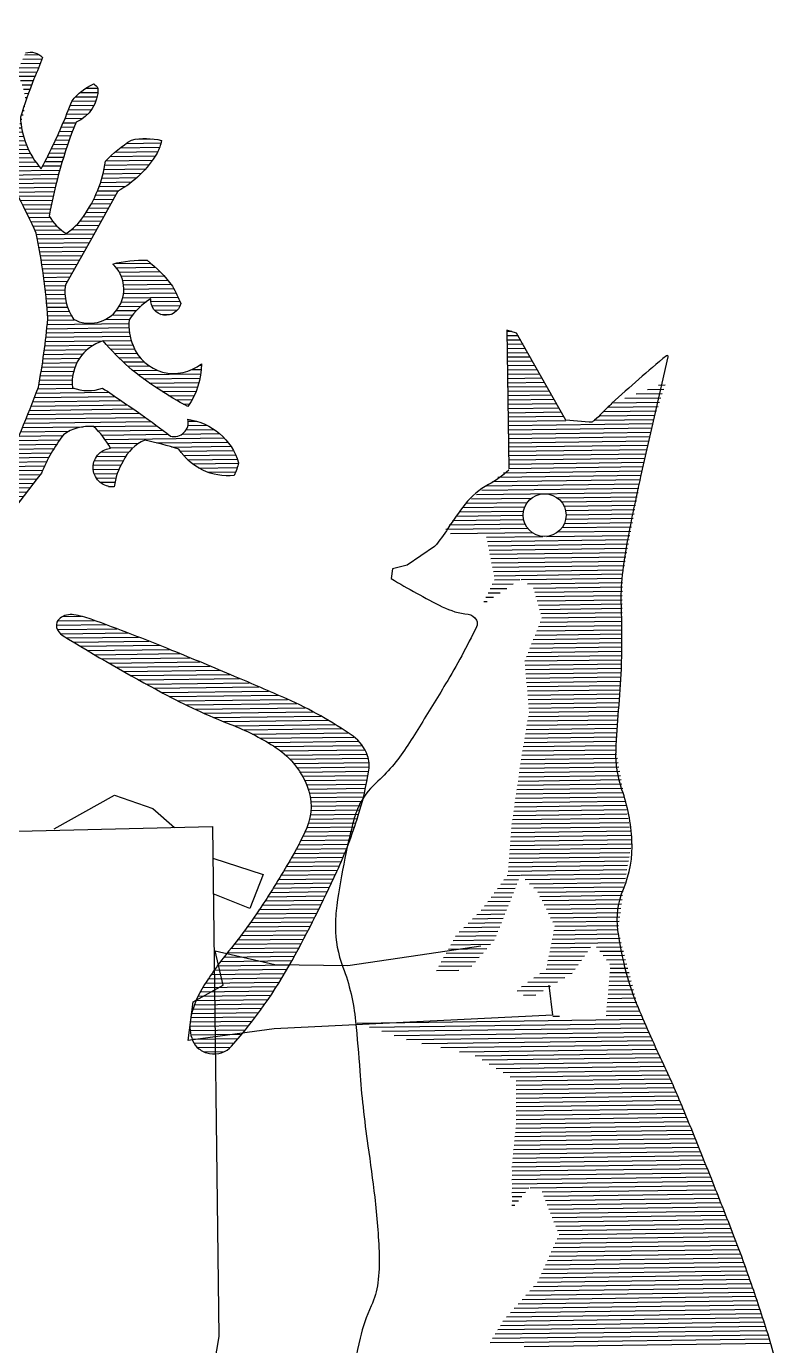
# Model space of a CAD drawing. Extents: x 0 to 420, y 0 to 297.
# Drawn here: x 365.809 to 367.696, y 76.186 to 79.48 of the extents above; entities that cross this region are included whole.
import ezdxf
from ezdxf.enums import TextEntityAlignment as Align

# ---------------------------------------------------------------- set-up
doc = ezdxf.new("R2010")
doc.units = 0
doc.header["$LTSCALE"] = 0.5
doc.layers.get('0').update_dxf_attribs({"linetype": 'CONTINUOUS'})
for name, color, linetype in [('TBLK07', 4, 'CONTINUOUS'), ('TBLK18', 4, 'CONTINUOUS'), ('TBLK25', 1, 'CONTINUOUS'), ('TBLK35', 3, 'CONTINUOUS'), ('TBLK50', 7, 'CONTINUOUS')]:
    doc.layers.add(name, color=color, linetype=linetype)
doc.styles.add('ISO', font='iso3098b.shx')

# ---------------------------------------------------------------- blocks, each defined once
blk = doc.blocks.new('*X67')
at = {"color": 0, "linetype": 'Continuous'}
for p, q in [((52169.13, 34201), (52177.1, 34201)), ((52170.48, 34202), (52173.32, 34202)), ((52165.17, 34198), (52181.67, 34198)), ((52166.48, 34199), (52180.54, 34199)), ((52167.79, 34200), (52179.09, 34200)), ((52161.37, 34195), (52183.82, 34195)), ((52162.62, 34196), (52183.15, 34196)), ((52163.89, 34197), (52182.43, 34197)), ((52157.69, 34192), (52185.61, 34192)), ((52158.9, 34193), (52185.05, 34193)), ((52160.13, 34194), (52184.46, 34194)), ((52154.43, 34189), (52187.09, 34189)), ((52155.46, 34190), (52186.63, 34190)), ((52156.51, 34191), (52186.14, 34191)), ((52151.4, 34186), (52188.29, 34186)), ((52152.4, 34187), (52187.92, 34187)), ((52153.41, 34188), (52187.52, 34188)), ((52148.47, 34183), (52149.69, 34183)), ((52149.44, 34184), (52152.69, 34184)), ((52150.41, 34185), (52158.21, 34185)), ((52160.06, 34185), (52173.53, 34185)), ((52163.24, 34184), (52172.57, 34184)), ((52165.22, 34183), (52171.12, 34183)), ((52173.8, 34185), (52188.6, 34185)), ((52175.58, 34184), (52188.56, 34184)), ((52176.86, 34183), (52188.5, 34183)), ((52177.87, 34182), (52188.44, 34182)), ((52178.61, 34181), (52188.37, 34181)), ((52178.73, 34180), (52188.29, 34180)), ((52178.81, 34179), (52188.21, 34179)), ((52178.88, 34178), (52188.11, 34178)), ((52178.91, 34177), (52188, 34177)), ((52178.92, 34176), (52187.89, 34176)), ((52178.8, 34173), (52187.48, 34173)), ((52178.86, 34174), (52187.63, 34174)), ((52178.9, 34175), (52187.76, 34175)), ((52178.43, 34170), (52187, 34170)), ((52178.58, 34171), (52187.17, 34171)), ((52178.7, 34172), (52187.33, 34172)), ((52177.83, 34167), (52186.42, 34167)), ((52178.06, 34168), (52186.63, 34168)), ((52178.26, 34169), (52186.82, 34169)), ((52176.92, 34164), (52185.77, 34164)), ((52177.25, 34165), (52186, 34165)), ((52177.57, 34166), (52186.22, 34166)), ((52175.93, 34161), (52185.02, 34161)), ((52176.26, 34162), (52185.28, 34162)), ((52176.59, 34163), (52185.53, 34163)), ((52174.93, 34158), (52184.18, 34158)), ((52175.26, 34159), (52184.47, 34159)), ((52175.6, 34160), (52184.75, 34160)), ((52173.91, 34155), (52183.2, 34155)), ((52174.25, 34156), (52183.57, 34156)), ((52174.59, 34157), (52183.88, 34157)), ((52172.87, 34152), (52182.07, 34152)), ((52173.22, 34153), (52182.45, 34153)), ((52173.56, 34154), (52182.83, 34154)), ((52171.82, 34149), (52180.9, 34149)), ((52172.17, 34150), (52181.29, 34150)), ((52172.52, 34151), (52181.68, 34151)), ((52170.39, 34145), (52179.28, 34145)), ((52170.75, 34146), (52179.69, 34146)), ((52171.11, 34147), (52180.1, 34147)), ((52171.46, 34148), (52180.5, 34148)), ((52169.3, 34142), (52178.02, 34142)), ((52169.67, 34143), (52178.44, 34143)), ((52170.03, 34144), (52178.86, 34144)), ((52168.16, 34139), (52176.72, 34139)), ((52168.56, 34140), (52177.15, 34140)), ((52168.94, 34141), (52177.59, 34141)), ((52166.93, 34136), (52175.37, 34136)), ((52167.34, 34137), (52175.82, 34137)), ((52167.75, 34138), (52176.27, 34138)), ((52165.67, 34133), (52173.99, 34133)), ((52166.1, 34134), (52174.45, 34134)), ((52166.51, 34135), (52174.91, 34135)), ((52164.39, 34130), (52172.57, 34130)), ((52164.82, 34131), (52173.04, 34131)), ((52165.25, 34132), (52173.51, 34132)), ((52163.08, 34127), (52171.65, 34127)), ((52163.52, 34128), (52171.96, 34128)), ((52163.96, 34129), (52172.26, 34129)), ((52161.74, 34124), (52170.76, 34124)), ((52162.19, 34125), (52171.05, 34125)), ((52162.64, 34126), (52171.35, 34126)), ((52160.38, 34121), (52169.88, 34121)), ((52160.83, 34122), (52170.17, 34122)), ((52161.29, 34123), (52170.46, 34123)), ((52158.98, 34118), (52169.03, 34118)), ((52159.45, 34119), (52169.31, 34119)), ((52159.91, 34120), (52169.59, 34120)), ((52157.57, 34115), (52168.19, 34115)), ((52158.04, 34116), (52168.47, 34116)), ((52158.51, 34117), (52168.75, 34117)), ((52156.42, 34112), (52167.38, 34112)), ((52156.79, 34113), (52167.65, 34113)), ((52157.17, 34114), (52167.92, 34114)), ((52155.38, 34109), (52166.59, 34109)), ((52155.72, 34110), (52166.85, 34110)), ((52156.06, 34111), (52167.11, 34111)), ((52236.04, 34109), (52243.9, 34109)), ((52237.47, 34110), (52242.43, 34110)), ((52252.15, 34109), (52259.38, 34109)), ((52252.95, 34110), (52257.57, 34110)), ((52253.56, 34111), (52254.26, 34111)), ((52267.42, 34109), (52267.78, 34109)), ((52154.14, 34105), (52165.57, 34105)), ((52154.44, 34106), (52165.82, 34106)), ((52154.74, 34107), (52166.07, 34107)), ((52155.05, 34108), (52166.33, 34108)), ((52229.02, 34105), (52270.58, 34105)), ((52231.38, 34106), (52270.34, 34106)), ((52233.03, 34107), (52245.3, 34107)), ((52234.56, 34108), (52244.76, 34108)), ((52249.45, 34107), (52269.88, 34107)), ((52251.06, 34108), (52261.16, 34108)), ((52264.13, 34108), (52269.11, 34108)), ((52153.32, 34102), (52164.82, 34102)), ((52153.59, 34103), (52165.07, 34103)), ((52153.86, 34104), (52165.32, 34104)), ((52223.03, 34102), (52270.14, 34102)), ((52224.88, 34103), (52270.48, 34103)), ((52226.87, 34104), (52270.63, 34104)), ((52152.6, 34099), (52163.96, 34099)), ((52152.83, 34100), (52164.27, 34100)), ((52153.07, 34101), (52164.57, 34101)), ((52218.13, 34099), (52234.42, 34099)), ((52219.67, 34100), (52241.42, 34100)), ((52221.3, 34101), (52248.92, 34101)), ((52250.15, 34101), (52269.7, 34101)), ((52254.87, 34099), (52272.82, 34099)), ((52255.54, 34100), (52270.98, 34100)), ((52151.96, 34096), (52163, 34096)), ((52152.16, 34097), (52163.33, 34097)), ((52152.37, 34098), (52163.65, 34098)), ((52213.96, 34096), (52228.42, 34096)), ((52215.29, 34097), (52230.42, 34097)), ((52216.68, 34098), (52232.42, 34098)), ((52252.87, 34096), (52279.81, 34096)), ((52253.54, 34097), (52278.93, 34097)), ((52254.21, 34098), (52277.73, 34098)), ((52151.08, 34093), (52161.99, 34093)), ((52151.56, 34094), (52162.33, 34094)), ((52151.77, 34095), (52162.67, 34095)), ((52210.51, 34093), (52222.42, 34093)), ((52211.51, 34094), (52224.42, 34094)), ((52212.7, 34095), (52226.42, 34095)), ((52245.6, 34093), (52281.32, 34093)), ((52251.1, 34094), (52280.96, 34094)), ((52252.21, 34095), (52280.47, 34095)), ((52149.63, 34090), (52160.92, 34090)), ((52150.11, 34091), (52161.29, 34091)), ((52150.6, 34092), (52161.64, 34092)), ((52207.51, 34090), (52218.51, 34090)), ((52208.51, 34091), (52219.51, 34091)), ((52209.51, 34092), (52220.51, 34092)), ((52233.63, 34090), (52281.68, 34090)), ((52236.97, 34091), (52281.67, 34091)), ((52240.3, 34092), (52281.55, 34092)), ((52288.43, 34090), (52288.96, 34090)), ((52148.15, 34087), (52159.81, 34087)), ((52148.65, 34088), (52160.19, 34088)), ((52149.14, 34089), (52160.56, 34089)), ((52204.51, 34087), (52215.51, 34087)), ((52205.51, 34088), (52216.51, 34088)), ((52206.51, 34089), (52217.51, 34089)), ((52228.21, 34087), (52297.75, 34087)), ((52229.35, 34088), (52295.32, 34088)), ((52230.5, 34089), (52282.08, 34089)), ((52285.4, 34089), (52292.44, 34089)), ((52146.66, 34084), (52158.64, 34084)), ((52147.16, 34085), (52159.03, 34085)), ((52147.66, 34086), (52159.42, 34086)), ((52201.51, 34084), (52212.51, 34084)), ((52202.51, 34085), (52213.51, 34085)), ((52203.51, 34086), (52214.51, 34086)), ((52224.78, 34084), (52301.68, 34084)), ((52225.93, 34085), (52300.51, 34085)), ((52227.07, 34086), (52299.21, 34086)), ((52145.15, 34081), (52157.41, 34081)), ((52145.66, 34082), (52157.83, 34082)), ((52146.16, 34083), (52158.23, 34083)), ((52198.51, 34081), (52305.07, 34081)), ((52199.51, 34082), (52303.71, 34082)), ((52200.51, 34083), (52212.06, 34083)), ((52223.64, 34083), (52302.73, 34083)), ((52143.62, 34078), (52156.53, 34078)), ((52144.14, 34079), (52156.59, 34079)), ((52144.65, 34080), (52156.99, 34080)), ((52195.51, 34078), (52316.65, 34078)), ((52196.51, 34079), (52309.08, 34079)), ((52197.51, 34080), (52306.76, 34080)), ((52142.07, 34075), (52156.5, 34075)), ((52142.59, 34076), (52156.48, 34076)), ((52143.11, 34077), (52156.49, 34077)), ((52192.51, 34075), (52317.57, 34075)), ((52193.51, 34076), (52317.39, 34076)), ((52194.51, 34077), (52317.07, 34077)), ((52140.5, 34072), (52156.73, 34072)), ((52141.03, 34073), (52156.63, 34073)), ((52141.55, 34074), (52156.55, 34074)), ((52189.51, 34072), (52316.34, 34072)), ((52190.51, 34073), (52316.76, 34073)), ((52191.51, 34074), (52317.17, 34074)), ((52138.36, 34068), (52157.44, 34068)), ((52138.9, 34069), (52157.22, 34069)), ((52139.43, 34070), (52157.03, 34070)), ((52139.97, 34071), (52156.86, 34071)), ((52185.42, 34068), (52314.56, 34068)), ((52186.51, 34069), (52315.02, 34069)), ((52187.51, 34070), (52315.47, 34070)), ((52188.51, 34071), (52315.91, 34071)), ((52136.74, 34065), (52158.29, 34065)), ((52137.28, 34066), (52157.97, 34066)), ((52137.82, 34067), (52157.69, 34067)), ((52178.64, 34065), (52267.29, 34065)), ((52181.1, 34066), (52313.75, 34066)), ((52183.34, 34067), (52314.16, 34067)), ((52269.91, 34065), (52313.34, 34065)), ((52135.1, 34062), (52167.04, 34062)), ((52135.65, 34063), (52161.28, 34063)), ((52136.2, 34064), (52158.79, 34064)), ((52168.16, 34062), (52253.26, 34062)), ((52172.85, 34063), (52254.86, 34063)), ((52175.93, 34064), (52256.46, 34064)), ((52256.83, 34064), (52265.68, 34064)), ((52259.33, 34063), (52264.95, 34063)), ((52261.57, 34062), (52264.58, 34062)), ((52271.52, 34064), (52312.94, 34064)), ((52272.26, 34063), (52312.54, 34063)), ((52272.62, 34062), (52312.14, 34062)), ((52131.82, 34059), (52248.63, 34059)), ((52133.28, 34060), (52250.06, 34060)), ((52134.5, 34061), (52251.66, 34061)), ((52260.37, 34059), (52265.05, 34059)), ((52260.77, 34060), (52264.63, 34060)), ((52261.17, 34061), (52264.48, 34061)), ((52272.16, 34059), (52310.96, 34059)), ((52272.58, 34060), (52311.35, 34060)), ((52272.72, 34061), (52311.75, 34061)), ((52124.65, 34056), (52277.95, 34056)), ((52127.37, 34057), (52249.3, 34057)), ((52129.96, 34058), (52248.97, 34058)), ((52259.06, 34057), (52278.68, 34057)), ((52259.97, 34058), (52265.87, 34058)), ((52271.33, 34058), (52280.29, 34058)), ((52282.91, 34058), (52310.65, 34058)), ((52284.52, 34057), (52311.25, 34057)), ((52285.26, 34056), (52311.99, 34056)), ((52116.01, 34053), (52277.63, 34053)), ((52118.37, 34054), (52277.48, 34054)), ((52121.65, 34055), (52277.58, 34055)), ((52285.58, 34053), (52315.37, 34053)), ((52285.62, 34055), (52312.88, 34055)), ((52285.72, 34054), (52313.97, 34054)), ((52110.13, 34050), (52150.6, 34050)), ((52111.93, 34051), (52150.6, 34051)), ((52113.88, 34052), (52159.69, 34052)), ((52161.12, 34052), (52192.15, 34052)), ((52166.78, 34051), (52187.15, 34051)), ((52172.45, 34050), (52182.15, 34050)), ((52192.69, 34052), (52278.05, 34052)), ((52193.69, 34051), (52278.87, 34051)), ((52194.69, 34050), (52322.28, 34050)), ((52284.33, 34051), (52320.74, 34051)), ((52285.16, 34052), (52317.31, 34052)), ((52100.51, 34047), (52152.13, 34047)), ((52101.49, 34048), (52150.73, 34048)), ((52108.37, 34049), (52150.6, 34049)), ((52192.67, 34047), (52326.96, 34047)), ((52194.07, 34048), (52325.39, 34048)), ((52195.47, 34049), (52323.83, 34049)), ((52098.81, 34044), (52156.33, 34044)), ((52099.22, 34045), (52154.93, 34045)), ((52099.77, 34046), (52153.53, 34046)), ((52187.78, 34044), (52331.55, 34044)), ((52189.87, 34045), (52330.14, 34045)), ((52191.27, 34046), (52328.55, 34046)), ((52098.66, 34043), (52158.78, 34043)), ((52099.21, 34042), (52330.38, 34042)), ((52099.76, 34041), (52329.8, 34041)), ((52178.78, 34043), (52330.97, 34043)), ((52100.32, 34040), (52329.22, 34040)), ((52100.87, 34039), (52328.63, 34039)), ((52101.42, 34038), (52328.05, 34038)), ((52101.98, 34037), (52327.47, 34037)), ((52102.53, 34036), (52326.88, 34036)), ((52103.08, 34035), (52326.3, 34035)), ((52103.63, 34034), (52325.72, 34034)), ((52104.19, 34033), (52325.13, 34033)), ((52104.74, 34032), (52324.55, 34032)), ((52105.29, 34031), (52212.32, 34031)), ((52105.85, 34030), (52124.41, 34030)), ((52106.4, 34029), (52122.43, 34029)), ((52106.95, 34028), (52120.64, 34028)), ((52139.1, 34030), (52209.13, 34030)), ((52144, 34029), (52205.65, 34029)), ((52148.19, 34028), (52201.77, 34028)), ((52213.11, 34031), (52323.97, 34031)), ((52218.31, 34030), (52323.38, 34030)), ((52222.92, 34029), (52322.8, 34029)), ((52227.1, 34028), (52269.51, 34028)), ((52288.52, 34028), (52322.22, 34028)), ((52107.51, 34027), (52119, 34027)), ((52108.06, 34026), (52117.49, 34026)), ((52108.61, 34025), (52116.09, 34025)), ((52151.89, 34027), (52197.35, 34027)), ((52155.24, 34026), (52192.27, 34026)), ((52158.31, 34025), (52188.34, 34025)), ((52231, 34027), (52268.4, 34027)), ((52235.38, 34026), (52267.11, 34026)), ((52239.66, 34025), (52265.59, 34025)), ((52297.18, 34027), (52321.63, 34027)), ((52303.91, 34026), (52321.05, 34026)), ((52307.01, 34025), (52320.47, 34025)), ((52109.16, 34024), (52114.79, 34024)), ((52109.72, 34023), (52113.56, 34023)), ((52110.27, 34022), (52112.41, 34022)), ((52161.17, 34024), (52183.82, 34024)), ((52164.24, 34023), (52178.32, 34023)), ((52243.85, 34024), (52263.72, 34024)), ((52247.95, 34023), (52261.21, 34023)), ((52252.42, 34022), (52256.4, 34022)), ((52309.65, 34024), (52319.88, 34024)), ((52311.98, 34023), (52319.3, 34023)), ((52314.08, 34022), (52318.72, 34022)), ((52110.82, 34021), (52111.33, 34021)), ((52315.99, 34021), (52318.13, 34021))]:
    blk.add_line(p, q, dxfattribs=at)
blk = doc.blocks.new('*X73')
at = {"color": 0, "linetype": 'Continuous'}
for p, q in [((602.57, 458), (603.79, 458)), ((602.57, 457), (605.26, 457)), ((602.57, 456), (605.81, 456)), ((602.57, 455), (606.35, 455)), ((602.57, 454), (606.89, 454)), ((602.57, 453), (607.43, 453)), ((602.58, 452), (607.98, 452)), ((602.58, 451), (608.52, 451)), ((602.58, 450), (609.06, 450)), ((602.58, 449), (609.61, 449)), ((602.58, 448), (610.15, 448)), ((602.58, 447), (610.69, 447)), ((602.59, 446), (611.23, 446)), ((602.59, 445), (611.78, 445)), ((602.59, 444), (612.32, 444)), ((635.22, 444), (639.06, 444)), ((637.87, 445), (639.41, 445)), ((602.59, 443), (612.86, 443)), ((602.59, 442), (613.41, 442)), ((602.59, 441), (613.95, 441)), ((627.25, 441), (638.01, 441)), ((629.9, 442), (638.36, 442)), ((632.56, 443), (638.71, 443)), ((602.6, 440), (614.49, 440)), ((602.6, 439), (615.04, 439)), ((602.6, 438), (615.58, 438)), ((623.9, 438), (636.97, 438)), ((624.96, 439), (637.32, 439)), ((626, 440), (637.67, 440)), ((602.6, 437), (616.12, 437)), ((602.6, 436), (636.45, 436)), ((602.6, 435), (636.2, 435)), ((622.84, 437), (636.69, 437)), ((602.6, 434), (635.96, 434)), ((602.61, 433), (635.72, 433)), ((602.61, 432), (635.48, 432)), ((602.61, 431), (635.24, 431)), ((602.61, 430), (635, 430)), ((602.61, 429), (634.75, 429)), ((601.36, 425), (633.79, 425)), ((602.61, 428), (634.51, 428)), ((602.62, 427), (634.27, 427)), ((602.62, 426), (634.03, 426)), ((597.47, 422), (633.13, 422)), ((598.75, 423), (633.33, 423)), ((600.05, 424), (633.55, 424)), ((593.81, 419), (607.88, 419)), ((595.03, 420), (632.73, 420)), ((596.25, 421), (632.93, 421)), ((613.82, 419), (632.53, 419)), ((590.9, 416), (605.96, 416)), ((591.69, 417), (606.28, 417)), ((592.59, 418), (606.87, 418)), ((614.84, 418), (632.33, 418)), ((615.43, 417), (632.13, 417)), ((615.75, 416), (631.93, 416)), ((588.51, 413), (606.26, 413)), ((589.3, 414), (605.95, 414)), ((590.1, 415), (605.85, 415)), ((615.45, 413), (631.33, 413)), ((615.76, 414), (631.53, 414)), ((615.85, 415), (631.73, 415)), ((587.71, 412), (606.84, 412)), ((588.79, 411), (607.83, 411)), ((597.21, 410), (610.39, 410)), ((611.32, 410), (630.72, 410)), ((613.88, 411), (630.92, 411)), ((614.87, 412), (631.12, 412)), ((597.4, 409), (630.52, 409)), ((597.59, 408), (630.32, 408)), ((597.77, 407), (630.12, 407)), ((597.96, 406), (629.92, 406)), ((598.15, 405), (629.72, 405)), ((598.33, 404), (629.52, 404)), ((598.52, 403), (629.32, 403)), ((598.71, 402), (629.12, 402)), ((598.89, 401), (628.92, 401)), ((597.91, 398), (601.79, 398)), ((598.43, 399), (603.33, 399)), ((598.95, 400), (604.87, 400)), ((605.2, 400), (628.86, 400)), ((606.66, 399), (628.83, 399)), ((608.04, 398), (628.81, 398)), ((596.36, 395), (597.16, 395)), ((596.88, 396), (598.7, 396)), ((597.4, 397), (600.24, 397)), ((608.31, 397), (628.78, 397)), ((608.58, 396), (628.75, 396)), ((608.85, 395), (628.73, 395)), ((609.12, 394), (628.7, 394)), ((609.39, 393), (628.68, 393)), ((609.67, 392), (628.65, 392)), ((609.08, 389), (628.57, 389)), ((609.49, 390), (628.6, 390)), ((609.91, 391), (628.62, 391)), ((607.42, 385), (628.47, 385)), ((607.83, 386), (628.49, 386)), ((608.25, 387), (628.52, 387)), ((608.66, 388), (628.55, 388)), ((606.17, 382), (628.39, 382)), ((606.59, 383), (628.42, 383)), ((607, 384), (628.44, 384)), ((605.8, 381), (628.36, 381)), ((605.87, 380), (628.34, 380)), ((605.94, 379), (628.31, 379)), ((606.01, 378), (628.24, 378)), ((606.08, 377), (628.16, 377)), ((606.15, 376), (628.09, 376)), ((606.22, 375), (628.01, 375)), ((606.29, 374), (627.93, 374)), ((606.36, 373), (627.85, 373)), ((606.44, 372), (627.77, 372)), ((606.51, 371), (627.69, 371)), ((606.58, 370), (627.61, 370)), ((606.26, 367), (627.38, 367)), ((606.44, 368), (627.46, 368)), ((606.62, 369), (627.53, 369)), ((605.72, 364), (627.14, 364)), ((605.9, 365), (627.22, 365)), ((606.08, 366), (627.3, 366)), ((605.18, 361), (626.9, 361)), ((605.36, 362), (626.98, 362)), ((605.54, 363), (627.06, 363)), ((604.64, 358), (627.12, 358)), ((604.82, 359), (626.95, 359)), ((605, 360), (626.83, 360)), ((604.15, 355), (627.61, 355)), ((604.31, 356), (627.44, 356)), ((604.47, 357), (627.28, 357)), ((603.69, 352), (628.1, 352)), ((603.84, 353), (627.94, 353)), ((604, 354), (627.77, 354)), ((603.06, 348), (628.75, 348)), ((603.22, 349), (628.59, 349)), ((603.37, 350), (628.43, 350)), ((603.53, 351), (628.26, 351)), ((602.59, 345), (629.25, 345)), ((602.75, 346), (629.08, 346)), ((602.91, 347), (628.92, 347)), ((602.19, 342), (629.74, 342)), ((602.29, 343), (629.57, 343)), ((602.44, 344), (629.41, 344)), ((601.9, 339), (630.23, 339)), ((602, 340), (630.06, 340)), ((602.1, 341), (629.9, 341)), ((601.61, 336), (629.75, 336)), ((601.71, 337), (629.94, 337)), ((601.81, 338), (630.12, 338)), ((601.32, 333), (629.18, 333)), ((601.42, 334), (629.37, 334)), ((601.52, 335), (629.56, 335)), ((600.26, 330), (603.68, 330)), ((601.03, 331), (604.1, 331)), ((601.23, 332), (628.99, 332)), ((604.26, 331), (628.8, 331)), ((605.23, 330), (628.61, 330)), ((597.95, 327), (602.44, 327)), ((598.72, 328), (602.85, 328)), ((599.49, 329), (603.27, 329)), ((606.21, 329), (628.42, 329)), ((607.18, 328), (628.23, 328)), ((608.13, 327), (628.06, 327)), ((595.63, 324), (601.19, 324)), ((596.4, 325), (601.61, 325)), ((597.18, 326), (602.02, 326)), ((608.61, 326), (627.92, 326)), ((609.09, 325), (627.77, 325)), ((609.58, 324), (627.63, 324)), ((592.75, 321), (599.95, 321)), ((593.78, 322), (600.36, 322)), ((594.8, 323), (600.78, 323)), ((610.06, 323), (627.48, 323)), ((610.54, 322), (627.33, 322)), ((611.03, 321), (627.19, 321)), ((589.67, 318), (598.7, 318)), ((590.7, 319), (599.12, 319)), ((591.73, 320), (599.53, 320)), ((611.51, 320), (627.04, 320)), ((611.77, 318), (626.75, 318)), ((611.99, 319), (626.89, 319)), ((587.64, 315), (596.9, 315)), ((588.22, 316), (597.78, 316)), ((588.79, 317), (598.29, 317)), ((611.13, 315), (627.43, 315)), ((611.35, 316), (627.18, 316)), ((611.56, 317), (626.93, 317)), ((585.92, 312), (594.26, 312)), ((586.5, 313), (595.14, 313)), ((587.07, 314), (596.02, 314)), ((610.49, 312), (618.81, 312)), ((610.71, 313), (619.55, 313)), ((610.92, 314), (620.28, 314)), ((621.64, 314), (627.68, 314)), ((622.41, 313), (627.93, 313)), ((623.19, 312), (628.18, 312)), ((584.21, 309), (589.42, 309)), ((584.78, 310), (592.5, 310)), ((585.35, 311), (593.38, 311)), ((608.36, 308), (615.88, 308)), ((609.8, 309), (616.61, 309)), ((610.07, 310), (617.34, 310)), ((610.28, 311), (618.08, 311)), ((623.97, 311), (628.43, 311)), ((624.69, 308), (629.18, 308)), ((624.75, 310), (628.68, 310)), ((624.79, 309), (628.93, 309)), ((604.05, 305), (610.76, 305)), ((605.49, 306), (612.48, 306)), ((606.93, 307), (614.2, 307)), ((624.4, 305), (629.93, 305)), ((624.5, 306), (629.68, 306)), ((624.6, 307), (629.43, 307)), ((602.99, 304), (609.05, 304)), ((604.45, 303), (607.33, 303)), ((624.12, 302), (630.68, 302)), ((624.21, 303), (630.43, 303)), ((624.31, 304), (630.18, 304)), ((623.83, 299), (631.56, 299)), ((623.92, 300), (631.18, 300)), ((624.02, 301), (630.93, 301)), ((565.54, 297), (632.41, 297)), ((568.42, 296), (632.84, 296)), ((611.28, 298), (612.82, 298)), ((623.73, 298), (631.99, 298)), ((571.29, 295), (633.27, 295)), ((574.17, 294), (633.7, 294)), ((577.04, 293), (634.12, 293)), ((580.59, 292), (634.55, 292)), ((584.98, 291), (634.98, 291)), ((589.36, 290), (635.41, 290)), ((593.03, 289), (635.83, 289)), ((594.64, 288), (636.26, 288)), ((596.26, 287), (636.69, 287)), ((597.88, 286), (637.11, 286)), ((599.5, 285), (637.54, 285)), ((601.12, 284), (637.97, 284)), ((602.5, 281), (639.25, 281)), ((602.51, 282), (638.82, 282)), ((602.52, 283), (638.4, 283)), ((602.46, 278), (640.53, 278)), ((602.47, 279), (640.11, 279)), ((602.48, 280), (639.68, 280)), ((602.42, 275), (641.8, 275)), ((602.43, 276), (641.39, 276)), ((602.44, 277), (640.96, 277)), ((602.15, 271), (643.35, 271)), ((602.27, 272), (642.96, 272)), ((602.38, 273), (642.58, 273)), ((602.4, 274), (642.19, 274)), ((601.81, 268), (644.52, 268)), ((601.93, 269), (644.13, 269)), ((602.04, 270), (643.74, 270)), ((601.47, 265), (645.69, 265)), ((601.59, 266), (645.3, 266)), ((601.7, 267), (644.91, 267)), ((601.25, 262), (646.85, 262)), ((601.26, 263), (646.47, 263)), ((601.36, 264), (646.08, 264)), ((601.21, 259), (648.01, 259)), ((601.22, 260), (647.63, 260)), ((601.24, 261), (647.24, 261)), ((601.17, 256), (603.48, 256)), ((601.18, 257), (604.3, 257)), ((601.2, 258), (605.12, 258)), ((605.47, 258), (648.37, 258)), ((608.21, 257), (648.74, 257)), ((608.59, 256), (649.11, 256)), ((601.14, 254), (601.83, 254)), ((601.16, 255), (602.66, 255)), ((608.98, 255), (649.48, 255)), ((609.36, 254), (649.84, 254)), ((609.75, 253), (650.21, 253)), ((610.13, 252), (650.58, 252)), ((610.52, 251), (650.94, 251)), ((610.9, 250), (651.31, 250)), ((611.29, 249), (651.68, 249)), ((611.67, 248), (652.05, 248)), ((612.05, 247), (652.41, 247)), ((610.64, 244), (653.51, 244)), ((611.11, 245), (653.15, 245)), ((611.58, 246), (652.78, 246)), ((609.23, 241), (654.62, 241)), ((609.7, 242), (654.25, 242)), ((610.17, 243), (653.88, 243)), ((607.82, 238), (655.72, 238)), ((608.29, 239), (655.35, 239)), ((608.76, 240), (654.98, 240)), ((605.93, 235), (656.75, 235)), ((606.85, 236), (656.43, 236)), ((607.35, 237), (656.08, 237)), ((602.29, 231), (658.03, 231)), ((603.2, 232), (657.71, 232)), ((604.11, 233), (657.39, 233)), ((605.02, 234), (657.07, 234)), ((599.55, 228), (658.99, 228)), ((600.46, 229), (658.67, 229)), ((601.37, 230), (658.35, 230)), ((597.45, 225), (659.95, 225)), ((598.07, 226), (659.63, 226)), ((598.69, 227), (659.31, 227)), ((595.6, 222), (603.59, 222)), ((596.22, 223), (660.52, 223)), ((596.83, 224), (660.28, 224)), ((603.71, 222), (660.76, 222)), ((603.55, 221), (661, 221))]:
    blk.add_line(p, q, dxfattribs=at)
blk = doc.blocks.new('*X75')
at = {"color": 0, "linetype": 'Continuous'}
for p, q in [((459.9, 530), (460.99, 530)), ((461.86, 529), (462.85, 529)), ((462.93, 528), (463.92, 528)), ((463.63, 527), (464.64, 527)), ((468.2, 529), (470.78, 529)), ((469.47, 528), (472.35, 528)), ((470.29, 527), (473.18, 527)), ((481.49, 527), (485.58, 527)), ((482.96, 528), (484.85, 528)), ((448.79, 526), (449.41, 526)), ((449.69, 525), (450.91, 525)), ((450.3, 524), (451.92, 524)), ((464.09, 526), (465.13, 526)), ((464.36, 525), (465.45, 525)), ((464.47, 524), (465.61, 524)), ((470.83, 526), (473.75, 526)), ((471.18, 525), (474.13, 525)), ((471.36, 524), (474.34, 524)), ((480.23, 525), (486.05, 525)), ((480.35, 526), (485.97, 526)), ((480.37, 524), (485.88, 524)), ((490.84, 524), (494.23, 524)), ((450.69, 523), (452.64, 523)), ((450.9, 522), (453.17, 522)), ((450.96, 521), (453.54, 521)), ((463.84, 521), (465.2, 521)), ((464.22, 522), (465.49, 522)), ((464.43, 523), (465.62, 523)), ((470.96, 521), (474.1, 521)), ((471.25, 522), (474.33, 522)), ((471.38, 523), (474.41, 523)), ((480.3, 521), (483.98, 521)), ((480.41, 522), (484.93, 522)), ((480.43, 523), (485.52, 523)), ((489.51, 521), (494.1, 521)), ((489.93, 522), (494.51, 522)), ((490.37, 523), (494.9, 523)), ((450.15, 518), (454.82, 518)), ((450.6, 519), (453.87, 519)), ((450.86, 520), (453.77, 520)), ((460.93, 518), (463.08, 518)), ((462.37, 519), (464.07, 519)), ((463.25, 520), (464.75, 520)), ((468.68, 518), (472.25, 518)), ((469.77, 519), (473.11, 519)), ((470.48, 520), (473.71, 520)), ((479.46, 518), (480.9, 518)), ((479.84, 519), (480.9, 519)), ((480.11, 520), (482.23, 520)), ((489.11, 520), (493.66, 520)), ((489.22, 519), (493.19, 519)), ((489.76, 518), (492.74, 518)), ((446.57, 515), (472.46, 515)), ((448.15, 516), (471.59, 516)), ((449.34, 517), (463.04, 517)), ((466.39, 517), (470.92, 517)), ((477.69, 515), (481.11, 515)), ((478.43, 516), (481.01, 516)), ((478.98, 517), (480.94, 517)), ((490.17, 517), (492.36, 517)), ((490.48, 516), (491.99, 516)), ((490.68, 515), (491.62, 515)), ((503.62, 515), (507.79, 515)), ((504.99, 516), (507.83, 516)), ((506.81, 517), (506.88, 517)), ((454.15, 514), (473.44, 514)), ((460.6, 513), (474.56, 513)), ((464.91, 512), (481.63, 512)), ((475.07, 513), (481.42, 513)), ((476.66, 514), (481.25, 514)), ((490.54, 512), (490.74, 512)), ((490.79, 514), (491.26, 514)), ((490.81, 513), (490.9, 513)), ((501.3, 512), (506.91, 512)), ((501.69, 513), (507.35, 513)), ((502.53, 514), (507.64, 514)), ((466.64, 511), (482.06, 511)), ((468.31, 510), (482.62, 510)), ((469.93, 509), (483.22, 509)), ((489.67, 509), (489.95, 509)), ((489.84, 510), (490.31, 510)), ((490.19, 511), (490.57, 511)), ((500.05, 509), (504.26, 509)), ((500.48, 510), (505.46, 510)), ((500.89, 511), (506.3, 511)), ((471.5, 508), (483.87, 508)), ((473.02, 507), (484.57, 507)), ((474.51, 506), (485.32, 506)), ((488.07, 506), (490.06, 506)), ((488.85, 507), (489.88, 507)), ((489.47, 508), (489.75, 508)), ((498.72, 506), (501.77, 506)), ((499.17, 507), (502.16, 507)), ((499.62, 508), (502.57, 508)), ((475.95, 505), (486.13, 505)), ((477.36, 504), (490.6, 504)), ((478.73, 503), (490.95, 503)), ((480.06, 502), (491.37, 502)), ((487.08, 505), (490.3, 505)), ((496.8, 502), (500.29, 502)), ((497.3, 503), (500.64, 503)), ((497.78, 504), (501.01, 504)), ((498.25, 505), (501.38, 505)), ((512.89, 502), (522.06, 502)), ((514.29, 503), (522.38, 503)), ((516.87, 504), (520.36, 504)), ((481.36, 501), (491.86, 501)), ((482.64, 500), (492.42, 500)), ((483.88, 499), (493.06, 499)), ((495.24, 499), (499.29, 499)), ((495.77, 500), (499.62, 500)), ((496.3, 501), (499.95, 501)), ((509.44, 499), (520.34, 499)), ((510.48, 500), (521.03, 500)), ((511.63, 501), (521.63, 501)), ((484.75, 498), (493.8, 498)), ((485.39, 497), (498.68, 497)), ((486, 496), (498.39, 496)), ((494.7, 498), (498.98, 498)), ((508.77, 496), (517.76, 496)), ((509.02, 497), (518.71, 497)), ((509.22, 498), (519.57, 498)), ((486.6, 495), (498.11, 495)), ((487.19, 494), (497.83, 494)), ((487.76, 493), (497.57, 493)), ((507.81, 493), (514.07, 493)), ((508.17, 494), (515.47, 494)), ((508.49, 495), (516.68, 495)), ((488.31, 492), (497.32, 492)), ((488.85, 491), (497.07, 491)), ((489.38, 490), (496.84, 490)), ((506.47, 490), (511.12, 490)), ((506.96, 491), (511.7, 491)), ((507.41, 492), (512.43, 492)), ((489.89, 489), (496.61, 489)), ((490.39, 488), (496.4, 488)), ((490.88, 487), (496.19, 487)), ((504.7, 487), (509.38, 487)), ((505.34, 488), (509.96, 488)), ((505.93, 489), (510.54, 489)), ((491.35, 486), (496.22, 486)), ((491.81, 485), (496.91, 485)), ((492.25, 484), (497.76, 484)), ((502.31, 484), (507.64, 484)), ((503.24, 485), (508.22, 485)), ((503.99, 486), (508.8, 486)), ((492.68, 483), (498.83, 483)), ((493.02, 482), (506.48, 482)), ((493.21, 481), (505.9, 481)), ((501.15, 483), (507.06, 483)), ((493.39, 480), (505.32, 480)), ((493.57, 479), (504.74, 479)), ((493.74, 478), (504.16, 478)), ((493.9, 477), (503.58, 477)), ((494.05, 476), (503, 476)), ((494.2, 475), (502.42, 475)), ((511.16, 475), (519.62, 475)), ((494.34, 474), (501.84, 474)), ((494.47, 473), (501.26, 473)), ((494.59, 472), (500.68, 472)), ((511.59, 474), (520.73, 474)), ((512.26, 473), (521.74, 473)), ((512.73, 472), (522.66, 472)), ((494.71, 471), (500.11, 471)), ((494.82, 470), (499.61, 470)), ((494.92, 469), (499.52, 469)), ((513.05, 471), (523.51, 471)), ((513.23, 470), (524.29, 470)), ((513.28, 469), (524.92, 469)), ((495.02, 468), (499.51, 468)), ((495.11, 467), (499.6, 467)), ((495.19, 466), (499.77, 466)), ((495.26, 465), (500.05, 465)), ((512.15, 465), (517.22, 465)), ((512.65, 466), (518.5, 466)), ((513, 467), (525.88, 467)), ((513.2, 468), (525.42, 468)), ((519.55, 466), (526.32, 466)), ((519.79, 465), (526.37, 465)), ((495.33, 464), (500.42, 464)), ((495.39, 463), (500.91, 463)), ((495.4, 462), (501.69, 462)), ((508.93, 462), (514.55, 462)), ((510.44, 463), (515.29, 463)), ((511.44, 464), (516.17, 464)), ((520.4, 464), (525.76, 464)), ((521.84, 463), (524.32, 463)), ((495.06, 459), (514.46, 459)), ((495.18, 460), (514.37, 460)), ((495.29, 461), (514.37, 461)), ((494.67, 456), (505.97, 456)), ((494.81, 457), (514.86, 457)), ((494.94, 458), (514.61, 458)), ((509.1, 456), (515.18, 456)), ((494.22, 453), (502.71, 453)), ((494.37, 454), (503.49, 454)), ((494.52, 455), (504.53, 455)), ((509.98, 455), (515.6, 455)), ((510.91, 454), (516.14, 454)), ((511.88, 453), (516.84, 453)), ((493.71, 450), (501.3, 450)), ((493.89, 451), (501.64, 451)), ((494.05, 452), (502.1, 452)), ((512.9, 452), (517.75, 452)), ((513.98, 451), (518.97, 451)), ((515.12, 450), (520.76, 450)), ((528.88, 450), (531.09, 450)), ((530.67, 451), (531.15, 451)), ((493.14, 447), (500.95, 447)), ((493.34, 448), (500.96, 448)), ((493.53, 449), (501.08, 449)), ((516.33, 449), (530.96, 449)), ((517.61, 448), (530.78, 448)), ((518.98, 447), (530.54, 447)), ((492.09, 444), (510.86, 444)), ((492.49, 445), (509.42, 445)), ((492.88, 446), (501.41, 446)), ((520.44, 446), (530.23, 446)), ((521.91, 445), (529.86, 445)), ((523.44, 444), (529.41, 444)), ((490.88, 441), (515.1, 441)), ((491.29, 442), (513.7, 442)), ((491.69, 443), (512.29, 443)), ((525.08, 443), (528.89, 443)), ((526.85, 442), (528.28, 442)), ((489.63, 438), (519.23, 438)), ((490.05, 439), (517.87, 439)), ((490.47, 440), (516.49, 440)), ((527.89, 438), (529.77, 438)), ((488.34, 435), (498.57, 435)), ((488.78, 436), (500.07, 436)), ((489.21, 437), (503.37, 437)), ((505.8, 437), (520.56, 437)), ((506.79, 436), (521.87, 436)), ((507.65, 435), (523.16, 435)), ((526.49, 435), (535.17, 435)), ((527.43, 436), (533.9, 436)), ((527.83, 437), (532.24, 437)), ((487.01, 432), (496.46, 432)), ((487.46, 433), (497.12, 433)), ((487.9, 434), (497.82, 434)), ((508.39, 434), (536.21, 434)), ((509.04, 433), (516.33, 433)), ((509.6, 432), (514.99, 432)), ((520.47, 433), (537.06, 433)), ((524.01, 432), (537.78, 432)), ((485.64, 429), (494.74, 429)), ((486.1, 430), (495.28, 430)), ((486.56, 431), (495.85, 431)), ((505.85, 429), (512.65, 429)), ((506.38, 430), (513.23, 430)), ((507.33, 431), (513.99, 431)), ((525.97, 431), (538.37, 431)), ((526.73, 430), (538.87, 430)), ((527.66, 429), (539.28, 429)), ((483.7, 425), (492.45, 425)), ((484.21, 426), (493.23, 426)), ((484.7, 427), (493.78, 427)), ((485.17, 428), (494.25, 428)), ((505.59, 427), (511.6, 427)), ((505.6, 428), (512.09, 428)), ((505.79, 426), (511.2, 426)), ((506.26, 425), (510.87, 425)), ((528.8, 428), (539.52, 428)), ((530.27, 427), (539.21, 427)), ((532.34, 426), (538.84, 426)), ((482.15, 422), (490.08, 422)), ((482.67, 423), (490.87, 423)), ((483.18, 424), (491.66, 424)), ((507.12, 424), (510.62, 424)), ((509.08, 423), (510.43, 423)), ((480.57, 419), (487.7, 419)), ((481.1, 420), (488.5, 420)), ((481.62, 421), (489.29, 421)), ((478.97, 416), (485.3, 416)), ((479.51, 417), (486.1, 417)), ((480.04, 418), (486.9, 418)), ((477.35, 413), (482.88, 413)), ((477.89, 414), (483.69, 414)), ((478.43, 415), (484.49, 415)), ((475.7, 410), (480.44, 410)), ((476.25, 411), (481.25, 411)), ((476.8, 412), (482.07, 412)), ((473.7, 407), (477.98, 407)), ((474.45, 408), (478.8, 408)), ((475.14, 409), (479.62, 409)), ((471.31, 404), (475.61, 404)), ((472.14, 405), (476.37, 405)), ((472.93, 406), (477.15, 406)), ((468.67, 401), (473.33, 401)), ((469.58, 402), (474.08, 402)), ((470.46, 403), (474.84, 403)), ((465.73, 398), (471.07, 398)), ((466.75, 399), (471.82, 399)), ((467.73, 400), (472.57, 400)), ((463.71, 396), (469.58, 396)), ((463.83, 395), (468.84, 395)), ((464.68, 397), (470.33, 397)), ((463.94, 394), (468.11, 394)), ((464.06, 393), (467.37, 393)), ((464.18, 392), (466.64, 392)), ((464.29, 391), (465.91, 391)), ((464.41, 390), (465.19, 390))]:
    blk.add_line(p, q, dxfattribs=at)
blk = doc.blocks.new('*X69')
at = {"color": 0, "linetype": 'Continuous'}
for p, q in [((52318.29, 34281), (52322.83, 34281)), ((52316.84, 34279), (52328.43, 34279)), ((52317.06, 34278), (52331, 34278)), ((52317.12, 34280), (52325.82, 34280)), ((52317.76, 34277), (52333.54, 34277)), ((52319.24, 34276), (52336.03, 34276)), ((52320.83, 34275), (52338.48, 34275)), ((52322.44, 34274), (52340.9, 34274)), ((52324.06, 34273), (52343.29, 34273)), ((52325.7, 34272), (52345.65, 34272)), ((52327.35, 34271), (52347.99, 34271)), ((52329.03, 34270), (52350.32, 34270)), ((52330.71, 34269), (52352.64, 34269)), ((52332.42, 34268), (52354.95, 34268)), ((52334.15, 34267), (52357.24, 34267)), ((52335.89, 34266), (52359.52, 34266)), ((52337.65, 34265), (52361.79, 34265)), ((52339.44, 34264), (52364.04, 34264)), ((52341.24, 34263), (52366.27, 34263)), ((52343.08, 34262), (52368.49, 34262)), ((52344.98, 34261), (52370.69, 34261)), ((52346.94, 34260), (52372.8, 34260)), ((52348.99, 34259), (52374.77, 34259)), ((52351.11, 34258), (52376.63, 34258)), ((52353.33, 34257), (52378.4, 34257)), ((52355.64, 34256), (52380.07, 34256)), ((52358.05, 34255), (52381.67, 34255)), ((52360.29, 34254), (52383.19, 34254)), ((52362.31, 34253), (52384.65, 34253)), ((52364.16, 34252), (52386.04, 34252)), ((52365.87, 34251), (52387.13, 34251)), ((52367.46, 34250), (52387.93, 34250)), ((52368.83, 34249), (52388.54, 34249)), ((52369.99, 34248), (52388.98, 34248)), ((52370.99, 34247), (52389.28, 34247)), ((52371.86, 34246), (52389.44, 34246)), ((52372.62, 34245), (52389.45, 34245)), ((52373.28, 34244), (52389.32, 34244)), ((52373.87, 34243), (52389.14, 34243)), ((52374.38, 34242), (52388.94, 34242)), ((52374.82, 34241), (52388.73, 34241)), ((52375.18, 34240), (52388.51, 34240)), ((52375.46, 34239), (52388.27, 34239)), ((52375.65, 34238), (52388.02, 34238)), ((52375.74, 34235), (52387.17, 34235)), ((52375.76, 34237), (52387.75, 34237)), ((52375.79, 34236), (52387.47, 34236)), ((52375.08, 34232), (52386.19, 34232)), ((52375.39, 34233), (52386.53, 34233)), ((52375.6, 34234), (52386.86, 34234)), ((52373.74, 34229), (52385.11, 34229)), ((52374.22, 34230), (52385.48, 34230)), ((52374.68, 34231), (52385.84, 34231)), ((52372.18, 34226), (52383.93, 34226)), ((52372.72, 34227), (52384.34, 34227)), ((52373.24, 34228), (52384.73, 34228)), ((52369.83, 34222), (52382.2, 34222)), ((52370.44, 34223), (52382.65, 34223)), ((52371.03, 34224), (52383.09, 34224)), ((52371.62, 34225), (52383.52, 34225)), ((52367.98, 34219), (52380.79, 34219)), ((52368.6, 34220), (52381.26, 34220)), ((52369.22, 34221), (52381.74, 34221)), ((52366.05, 34216), (52379.33, 34216)), ((52366.7, 34217), (52379.82, 34217)), ((52367.34, 34218), (52380.3, 34218)), ((52364.04, 34213), (52377.83, 34213)), ((52364.72, 34214), (52378.33, 34214)), ((52365.39, 34215), (52378.83, 34215)), ((52361.94, 34210), (52376.28, 34210)), ((52362.66, 34211), (52376.8, 34211)), ((52363.36, 34212), (52377.32, 34212)), ((52359.73, 34207), (52374.7, 34207)), ((52360.48, 34208), (52375.23, 34208)), ((52361.22, 34209), (52375.76, 34209)), ((52357.39, 34204), (52373.07, 34204)), ((52358.18, 34205), (52373.62, 34205)), ((52358.96, 34206), (52374.16, 34206)), ((52354.93, 34201), (52371.4, 34201)), ((52355.76, 34202), (52371.96, 34202)), ((52356.58, 34203), (52372.52, 34203)), ((52352.63, 34198), (52369.66, 34198)), ((52353.37, 34199), (52370.25, 34199)), ((52354.14, 34200), (52370.83, 34200)), ((52350.57, 34195), (52367.8, 34195)), ((52351.24, 34196), (52368.44, 34196)), ((52351.92, 34197), (52369.06, 34197)), ((52348.79, 34192), (52365.81, 34192)), ((52349.33, 34193), (52366.49, 34193)), ((52349.93, 34194), (52367.15, 34194)), ((52347.57, 34189), (52363.67, 34189)), ((52347.92, 34190), (52364.4, 34190)), ((52348.32, 34191), (52365.11, 34191)), ((52346.86, 34186), (52361.37, 34186)), ((52347.03, 34187), (52362.15, 34187)), ((52347.27, 34188), (52362.92, 34188)), ((52346.79, 34185), (52360.57, 34185)), ((52346.83, 34184), (52359.75, 34184)), ((52346.99, 34183), (52358.9, 34183)), ((52347.27, 34182), (52358.04, 34182)), ((52347.72, 34181), (52357.16, 34181)), ((52348.52, 34180), (52356.24, 34180)), ((52350.02, 34179), (52354.8, 34179))]:
    blk.add_line(p, q, dxfattribs=at)
blk = doc.blocks.new('State Logo')
at = {"layer": 'TBLK07', "linetype": 'Continuous'}
for points in [[(1.9078, 6.4088, 0.018598), (2.0844, 6.8344, 0.0247), (2.1317, 7.1761, 0.035416), (2.0731, 7.6047, 0.045056), (1.885, 7.9495, 0.042964)], [(2.0205, 8.504, -0.292241), (2.1058, 8.4815, -0.030796), (2.0617, 8.3751, 0.007913), (1.995, 8.1834, 0.171886), (2.0986, 7.9253, 0.006981), (2.1425, 8.0103, 0.024118), (2.2528, 8.2656, -0.110752), (2.3609, 8.3498, -0.100622), (2.382, 8.3281, -0.31495), (2.2728, 8.1584, 0.050038), (2.1383, 7.6895, 0.121194), (2.2228, 7.6028, 0.109822), (2.3095, 7.6872, 0.119797), (2.42, 7.9639, -0.059674), (2.5498, 8.0692, -0.111796), (2.6995, 8.0673, -0.08044), (2.6773, 8.0034, -0.131254), (2.4823, 7.8134), (2.3509, 7.5797), (2.2195, 7.3461, 0.188259), (2.26, 7.1744, 0.885051), (2.4561, 7.45, -0.071624), (2.6275, 7.4692, -0.067581), (2.7542, 7.3392, -0.028422), (2.7959, 7.253, -0.934243), (2.6464, 7.2764, 0.115779), (2.5381, 7.1708, 0.118469), (2.5578, 7.0422, 0.509186), (2.899, 6.9522, -0.152743), (2.832, 6.7391, -0.035189), (2.6834, 6.8266, -0.07846), (2.4084, 7.0655, 0.371764), (2.2556, 6.8322, 0.176588), (2.4053, 6.8302, -0.007803), (2.5962, 6.6994, -0.012262), (2.7445, 6.5905, 0.573629), (2.8312, 6.6749, -0.289305), (3.0851, 6.4577, -0.043397), (3.0629, 6.3938, -0.283592), (2.7865, 6.5257, 0.015535), (2.6159, 6.5708, 0.179035), (2.5075, 6.4652, 0.100319), (2.4631, 6.3374, -0.985565), (2.4442, 6.5302, 0.086473), (2.36, 6.6383, 0.18204), (2.2097, 6.5974, 0.066166), (2.1003, 6.4063, -0.006611), (1.7522, 5.9615, 0.007702)], [(4.4351, 6.4206, -0.05806), (4.3327, 6.3485, 0.1016), (4.2163, 6.2504, 0.025665), (4.1309, 6.13, -0.033399), (4.0638, 6.0385), (3.9276, 5.9464), (3.8535, 5.9286), (3.8476, 5.8788, 0.01909), (4.1027, 5.7385, 0.089756), (4.2317, 5.7006, -0.254106), (4.273, 5.6721, -0.233724), (4.2733, 5.6385, -0.022915), (4.1191, 5.3531, -0.003037), (3.988, 5.1381, -0.006251), (3.9224, 5.0348, -0.065145), (3.7705, 4.8576, 0.103548), (3.6832, 4.7384, 0.042008), (3.6604, 4.6744, 0.014448), (3.6157, 4.4825, 0.015711), (3.5755, 4.2463, 0.035636), (3.5685, 4.1408, 0.089421), (3.6059, 3.9391, -0.065824), (3.6693, 3.6688, -0.007332), (3.6904, 3.4198, 0.010178), (3.7065, 3.2404, 0.008155), (3.7312, 3.0465, -0.006173), (3.7649, 2.7904, -0.020328), (3.7874, 2.5009, -0.042588), (3.7807, 2.3623, -0.075699), (3.7472, 2.2476, 0.052609), (3.6915, 2.0853, 0.013917), (3.6471, 1.8632, 0.017036)], [(5.7971, 1.8356, 0.031458), (5.7245, 2.1231, 0.006397), (5.6353, 2.3896, 0.008174), (5.5595, 2.5959, 0.002718), (5.4469, 2.8829, 0.002307), (5.3109, 3.2196, 0.012749), (5.2093, 3.4508, -0.01031), (5.0822, 3.736, -0.035108), (5.0219, 3.9132, -0.030779), (4.9803, 4.1225, -0.134461), (5.0078, 4.3289, 0.113402), (5.0503, 4.5708, 0.071251), (5.0003, 4.8249, -0.093229), (4.9705, 5.0212, -0.014905), (4.9836, 5.2217, 0.014542), (4.9972, 5.4273, 0.017964), (4.9975, 5.7416, -0.036133), (5.0033, 5.8979, -0.01893), (5.0282, 6.0657, -0.009726), (5.0953, 6.3888), (5.1633, 6.6874), (5.2314, 6.9861, 0.715475), (5.2222, 6.9918, 0.014253), (4.9503, 6.7544, 0.015563), (4.9002, 6.7051, -0.02151), (4.8636, 6.6699, -0.038637), (4.8495, 6.6594), (4.8361, 6.6597), (4.7193, 6.6704), (4.4725, 7.1047), (4.4256, 7.1194), (4.4346, 6.4286)]]:
    blk.add_lwpolyline(points, format="xyb", dxfattribs=at)
blk.add_lwpolyline([(2.1758, 5.6351, 0.196652), (2.2042, 5.5961, 0.015748), (2.7064, 5.3073, 0.029022), (3.0468, 5.1502, -0.045796), (3.2593, 5.0434, -0.158262), (3.4277, 4.8432, -0.201644), (3.4251, 4.6347, -0.027436), (3.3531, 4.4912, -0.01571), (3.2062, 4.2525, -0.024753), (3.0248, 4.0048, 0.035321), (2.9012, 3.8286, 0.090887), (2.8443, 3.6771, 0.141271), (2.8551, 3.5724, 0.133555), (2.8863, 3.5313, 0.116983), (2.9398, 3.5071, 0.264985), (3.0502, 3.5446, 0.055287), (3.3523, 3.9725, 0.018988), (3.5758, 4.4162, 0.031561), (3.6827, 4.6956, 0.036865), (3.7355, 4.9227, 0.12093), (3.7293, 4.9945, 0.159139), (3.6568, 5.0915, 0.049704), (3.3265, 5.2779, 0.003631), (3.0651, 5.3906, 0.003049), (2.752, 5.5207, 0.009987), (2.3484, 5.6761, 0.048706), (2.2622, 5.6982, 0.198436), (2.1927, 5.6812, 0.304133)], format="xyb", close=True, dxfattribs=at)
for points in [[(2.1628, 4.6297), (2.4645, 4.797), (2.6562, 4.7303), (2.7643, 4.6363)], [(-1.8686, -0.3427), (-1.9256, -0.2677), (-2.2962, 0.2624), (-2.5601, 0.8152), (-2.7818, 1.4114), (-2.8977, 2.0945), (-2.8666, 4.6408), (0.044, 4.5717), (2.9545, 4.6408), (2.9856, 2.0945), (2.8698, 1.4114), (2.6481, 0.8152), (2.3842, 0.2624), (2.0136, -0.2677), (1.9467, -0.3558)], [(2.9565, 4.4833), (3.2082, 4.4022), (3.1418, 4.2319), (2.9586, 4.3051)], [(4.6344, 3.8488), (4.6539, 3.6988), (3.2623, 3.6313), (2.8337, 3.5727), (2.8576, 3.7649), (3.0084, 3.8486), (2.9679, 4.0202), (3.2665, 3.9522), (3.6301, 3.9475), (4.0374, 4.0063), (4.2947, 4.0458)]]:
    blk.add_lwpolyline(points, dxfattribs=at)
blk.add_circle((4.6138, 6.1959), 0.107, dxfattribs=at)
at = {"layer": 'TBLK07', "linetype": 'Continuous', "xscale": 0.02139268110938849, "yscale": 0.02139268110938986, "zscale": 0.02139268110938768, "rotation": 0.7441666666577991}
for name, p in [('*X75', (-8.3376, -2.8505)), ('*X73', (-8.3376, -2.8505)), ('*X69', (-1107.4059, -742.1476)), ('*X67', (-1107.4059, -742.1476))]:
    blk.add_blockref(name, p, dxfattribs=at)
blk = doc.blocks.new('a3_in_vtblk')
at = {"layer": 'TBLK18', "xscale": 0.5, "yscale": 0.5, "zscale": 0.499999999999998}
blk.add_blockref('State Logo', (364.7969, 75.1619), dxfattribs=at)
at = {"layer": 'TBLK18', "style": 'ISO'}
for tag, p, height in [('GROUND_SURVEY_STD.', (381.8752, 126.1053), 1.8), ('SURVEY_CAPTURE_DATE', (381.9454, 122.6053), 1.8), ('MAPPING_SURVEY_STD.', (381.9454, 119.1053), 1.8), ('MAPPING_CAPTURE_DATE', (381.9454, 115.6053), 1.8), ('PROJECT_ZONE', (381.9454, 112.1053), 1.8), ('HEIGHT_DATUM', (381.9454, 108.6053), 1.8), ('CLIENT_STREET_NAME', (355.5138, 86.9408), 1.5), ('CLIENT_SUBURB_POSTCODE', (388.4876, 86.9408), 1.5), ('CLIENT_TELEPHONE_NO.', (368.3056, 84.6771), 1.5), ('CLIENT_FAX_NO.', (393.5552, 84.6771), 1.5), ('STREET_NAME', (355.5138, 62.0998), 1.5), ('SUBURB_POSTCODE', (388.4876, 62.0998), 1.5), ('TELEPHONE_NO.', (368.3056, 59.8361), 1.5), ('FAX_NO.', (393.5552, 59.8361), 1.5)]:
    blk.add_attdef(tag, p, '', height=height, dxfattribs=at)
for tag, p in [('CLIENT_MR_DIRECTORATE', (381.5, 92.9596)), ('MR_DIRECTORATE', (381.5, 68.1185))]:
    blk.add_attdef(tag, text='', height=1.5, dxfattribs=at).set_placement(p, align=Align.CENTER)
at = {"layer": 'TBLK25', "style": 'ISO'}
for tag, height, p in [('CLIENT_MR__BRANCH', 2, (381.5, 90.0399)), ('MR_BRANCH', 2, (381.5, 65.1989)), ('ROAD_SECTION', 1.75, (384.5, 29.1617)), ('SLK', 1.75, (384.5, 26.1075)), ('CHAINAGE', 1.75, (384.5, 19.2054))]:
    blk.add_attdef(tag, text='', height=height, dxfattribs=at).set_placement(p, align=Align.CENTER)
for tag, p, height in [('FILE_NUMBER', (371.7734, 54.2365), 2.5), ('DESIGNED_/_DRAWN', (371.7734, 49.4865), 2), ('VERIFIED', (371.7734, 44.4865), 2), ('APPROVED', (371.7734, 39.4865), 2), ('LOCAL_AUTHORITY', (370.4803, 16.7335), 1.25)]:
    blk.add_attdef(tag, p, '', height=height, dxfattribs=at)
at = {"layer": 'TBLK35', "style": 'ISO', "width": 0.9}
for tag, p in [('ROAD_PROJECT&NUMBER', (384.5, 32.2307)), ('DRAWING_DESCRIPTION', (384.5, 22.288))]:
    blk.add_attdef(tag, text='', height=2.5, dxfattribs=at).set_placement(p, align=Align.CENTER)
at = {"layer": 'TBLK50', "style": 'ISO'}
blk.add_attdef('MRWA_DRG_NUMBER', (356.2877, 6.0846), '', height=5, dxfattribs=at)

msp = doc.modelspace()

# ---------------------------------------------------------------- block references
at = {"color": 1}
msp.add_blockref('a3_in_vtblk', (0, -0.0000005), dxfattribs=at)

doc.saveas('drawing.dxf')
